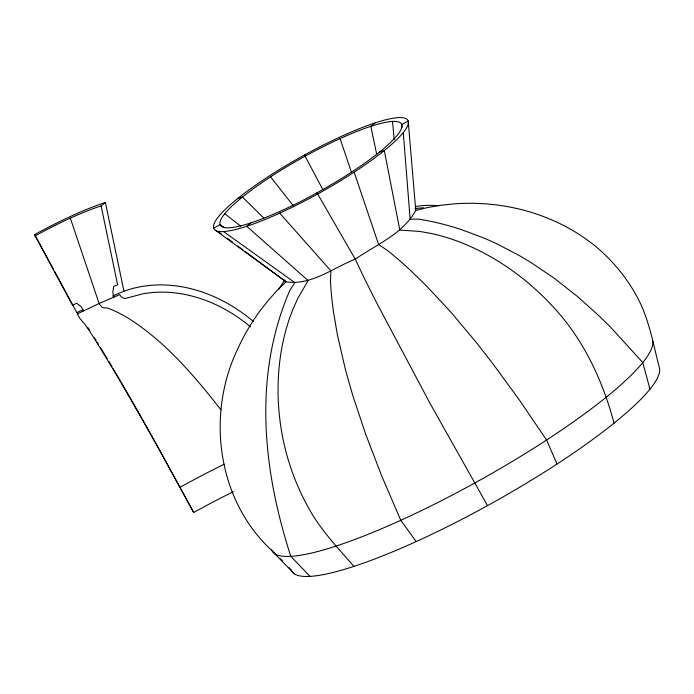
<?xml version="1.0" encoding="UTF-8"?>
<svg xmlns="http://www.w3.org/2000/svg" width="694" height="694" viewBox="0 0 694 694"><rect width="100%" height="100%" fill="white"/><g stroke="black" fill="none" stroke-linecap="round" stroke-linejoin="round"><path stroke-width="1.04" d="M401.991 127.826L401.722 124.608A103.701 18.894 -29.2 0 0 260.293 183.771A103.701 18.894 -29.2 0 0 270.781 215.383A103.701 18.894 -29.2 0 0 401.722 124.608L408.202 121.034A111.101 20.247 -29.2 0 1 267.919 218.298A111.101 20.247 -29.2 0 1 256.676 184.43A111.101 20.247 -29.2 0 1 408.202 121.034L415.749 210.403C402.85 234.025 376.417 244.54 355.233 259.148C332.947 267.91 311.276 285.72 286.058 281.807L215.34 230.234M285.052 279.882L283.768 281.547A214.168 143.615 51.2 0 0 278.936 289.129M83.471 310.955L81.12 306.592L76.704 303.209L72.584 305.247L35.134 235.882A103.701 18.894 -29.2 0 1 101.098 205.884L105.384 202.44L123.957 291.194L112.567 296.06M251.02 222.835L246.743 226.287L308.11 280.576L297.7 298.567L292.955 309.246A214.168 154.007 71.9 0 0 282.033 346.748C275.527 381.405 277.14 417.398 285.885 451.516C291.28 471.807 299.157 491.421 309.533 509.682C321.313 530.78 338.256 548.156 353.827 566.417M375.124 122.89L370.848 126.343L376.79 154.736M213.665 228.144L220.145 224.57L224.492 227.797M54.739 271.692L76.834 312.621L83.15 309.585M237.565 198.631L242.458 197.027L263.841 218.098M379.41 152.151L384.303 150.546L399.822 230.078L419.653 231.423L430.74 233.384A214.168 143.615 51.2 0 1 466.932 244.947C499.038 258.732 527.813 279.717 551.617 305.213C582.839 337.969 602.505 379.739 614.051 423.14M123.957 291.194L132.45 288.47L141.776 286.449L151.804 285.234A214.168 154.007 71.9 0 1 184.856 287.325C210.308 292.46 233.852 304.961 253.622 321.643M415.749 210.403L427.799 207.489L440.846 205.259L454.683 203.819A214.168 210.456 -18.4 0 1 499.055 205.277C535.057 210.265 569.939 224.656 597.794 248.2C613.539 261.785 626.856 278.086 636.806 296.355C648.977 318.312 653.002 343.313 659.274 367.308A210.178 38.3 -29.2 0 1 487.535 505.614A210.178 38.3 -29.2 0 1 291.254 569.93L289.051 567.675M415.533 206.413L421.553 205.684A214.168 154.007 71.9 0 1 439.181 205.684M423.6 207.775L415.073 208.434L417.051 208.53M223.546 231.544L294.863 282.64L290.135 289.875L287.62 295.661A272.881 251.315 86.8 0 0 275.657 331.671C256.364 405.86 267.476 484.421 290.812 556.328L309.958 576.376M219.694 232.611L221.421 233.895M227.45 238.363L232.62 242.197M237.79 246.032L242.969 249.866M245.555 251.783L286.058 281.807L277.184 290.413L268.37 300.216L259.825 311.103A214.168 210.456 -18.4 0 0 237.574 349.238C205.433 416.235 217.786 503.783 275.119 553.413M224.743 213.778L240.887 226.253M250.447 326.839C231.649 311.059 209.232 299.366 185.09 294.473A206.743 148.663 71.9 0 0 153.192 292.452L143.519 293.631L126.239 298.238A7.408 5.326 71.9 0 1 119.672 294.638L99.103 303.495L77.268 313.922L80.131 318.772L84.408 323.734A206.743 7.096 61.2 0 1 92.944 336.373C128.919 393.663 161.155 453.191 193.678 512.476A202.769 36.956 -29.2 0 1 233.349 491.69M76.834 312.621L78.188 313.888M280.255 558.661L282.449 560.917M274.737 553.76L294.43 573.886M279.699 213.145L330.873 270.834L330.474 281.617A272.881 111.266 65.5 0 0 333.623 312.682L337.379 334.768L345.499 369.971L352.569 394.817L365.66 434.158L381.726 475.98L400.776 520.292L416.183 541.563M270.599 176.857L293.319 205.797M220.9 409.729C194.424 375.957 165.987 342.411 129.544 319.023A265.472 108.247 65.5 0 0 110.12 309.004L107.327 307.971L103.623 307.78A7.408 3.019 65.5 0 1 99.103 303.495L70.337 218.142M94.401 337.718L96.093 340.433M97.221 342.246L98.34 344.059M100.561 347.694L107.154 358.59M108.785 361.305L112.003 366.727M113.07 368.531L114.146 370.336M114.675 371.238L120.964 381.969M121.476 382.845L127.106 392.544M127.618 393.42L141.793 418.204M487.535 505.614L429.942 403.223L377.033 303.547A214.168 7.348 61.2 0 1 363.751 277.053L355.233 259.148L316.985 192.837M142.322 419.141L156.254 443.908M156.757 444.811L193.678 512.476M322.84 189.592L304.449 155.031M105.384 202.44A111.101 20.247 -29.2 0 0 34.7 234.581L53.716 269.793M557.022 464.026L546.577 440.022L519.468 400.152L493.087 364.003L475.911 341.969L450.762 312.014L426.35 285.789L410.475 270.365A272.881 93.968 56.9 0 0 387.287 250.343L378.62 244.548L354.148 172.164M340.086 138.6L351.381 172.129M34.7 234.581L35.134 235.882M649.966 389.178L642.791 362.546L610.364 326.952L599.39 316.178L577.191 296.277L554.653 278.554L531.786 263.017L520.231 256.069L496.869 243.811L485.063 238.502L461.198 229.523A272.881 244.149 39 0 0 424.78 220.145L418.621 219.131L410.128 219.183L403.283 132.597M101.098 205.884L117.616 284.774L113.712 286.457L112.801 292.226L113.825 297.153M392.492 121.424L394.201 139.598M652.429 339.904A217.578 39.653 -29.2 0 1 474.644 483.076A217.578 39.653 -29.2 0 1 271.449 549.657M179.92 487.335A210.169 38.3 -29.2 0 1 224.171 464.234M88.051 327.75A214.168 7.348 61.2 0 1 89.847 330.518"/></g></svg>
